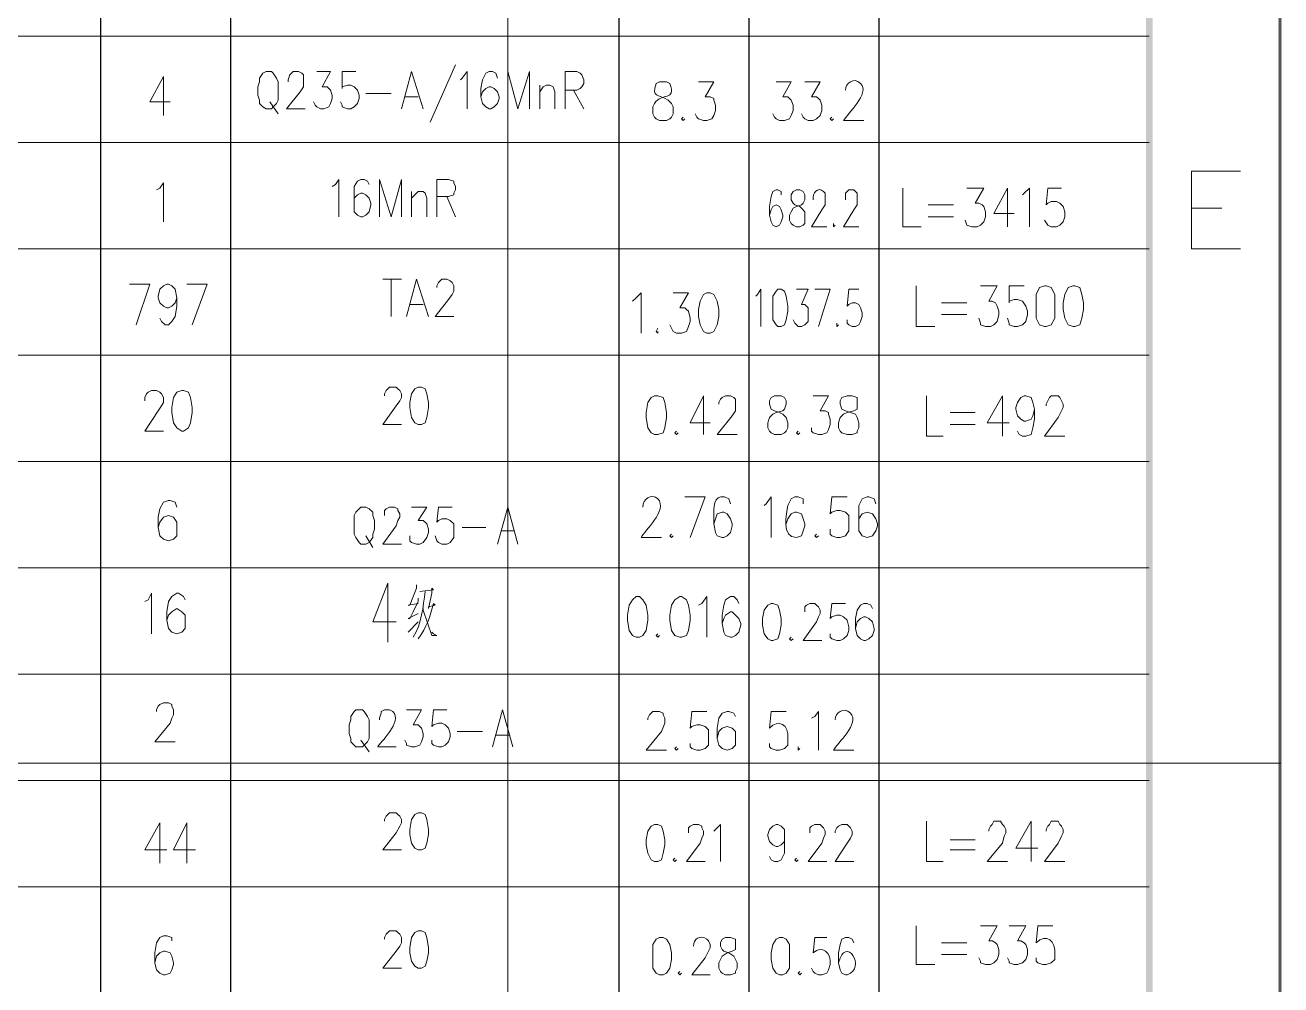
# Model space of a CAD drawing. Header units: millimetres. Extents: x 0 to 825, y 0 to 1167.
# Drawn here: x 690.6 to 824.5, y 209.8 to 312.2 of the extents above; entities that cross this region are included whole.
import ezdxf

# ---------------------------------------------------------------- set-up
doc = ezdxf.new("R2010")
doc.units = ezdxf.units.MM
doc.layers.add('1', color=7, linetype='Continuous')

msp = doc.modelspace()

# ---------------------------------------------------------------- hatches: boundary and pattern name
h = msp.add_hatch(color=0)
h.dxf.hatch_style = 2
h.paths.add_polyline_path([(810.861732, 13.821732), (810.141732, 1152.501732), (810.861732, 1153.221732)])
h = msp.add_hatch(color=0)
h.dxf.hatch_style = 2
h.paths.add_polyline_path([(810.141732, 14.541732), (810.861732, 13.821732), (810.141732, 1152.501732)])

# ---------------------------------------------------------------- linework, layer by layer
at = {"layer": '1', "color": 0, "lineweight": 9}
for points in [[(0.321732, 0.321732), (824.361732, 0.321732), (824.361732, 1166.721732), (0.321732, 1166.721732), (0.321732, 0.321732)], [(560.841732, 311.001732), (810.501732, 311.001732)], [(705.381732, 306.681732), (703.941732, 303.981732), (706.101732, 303.981732)], [(705.381732, 306.681732), (705.381732, 302.541732)], [(716.361732, 307.221732), (716.001732, 307.041732), (715.641732, 306.501732), (715.641732, 306.141732), (715.461732, 305.601732), (715.461732, 304.701732), (715.641732, 304.161732), (715.641732, 303.801732), (716.001732, 303.441732), (716.361732, 303.261732), (716.901732, 303.261732), (717.081732, 303.441732), (717.441732, 303.801732), (717.621732, 304.161732), (717.621732, 304.701732), (717.621732, 305.601732), (717.621732, 306.141732), (717.441732, 306.501732), (717.081732, 307.041732), (716.901732, 307.221732), (716.361732, 307.221732)], [(718.701732, 306.141732), (718.701732, 306.321732), (718.881732, 306.861732), (719.061732, 307.041732), (719.241732, 307.221732), (719.781732, 307.221732), (720.141732, 307.041732), (720.321732, 306.861732), (720.321732, 306.321732), (720.321732, 305.961732), (720.321732, 305.601732), (719.961732, 305.061732), (718.521732, 303.261732), (720.501732, 303.261732)], [(721.761732, 307.221732), (723.201732, 307.221732), (722.301732, 305.601732), (722.841732, 305.601732), (723.021732, 305.421732), (723.201732, 305.241732), (723.381732, 304.701732), (723.381732, 304.341732), (723.201732, 303.801732), (723.021732, 303.441732), (722.481732, 303.261732), (722.121732, 303.261732), (721.761732, 303.441732), (721.581732, 303.621732), (721.401732, 303.981732)], [(725.901732, 307.221732), (724.461732, 307.221732), (724.461732, 305.421732), (724.461732, 305.601732), (725.001732, 305.781732), (725.361732, 305.781732), (725.721732, 305.601732), (726.081732, 305.241732), (726.261732, 304.701732), (726.261732, 304.341732), (726.081732, 303.801732), (725.721732, 303.441732), (725.361732, 303.261732), (725.001732, 303.261732), (724.461732, 303.441732), (724.461732, 303.621732), (724.281732, 303.981732)], [(730.761732, 303.261732), (731.841732, 307.221732), (733.101732, 303.261732)], [(736.521732, 307.941732), (733.821732, 301.821732)], [(737.061732, 306.321732), (737.241732, 306.501732), (737.781732, 307.221732), (737.781732, 303.261732)], [(741.021732, 306.501732), (740.841732, 307.041732), (740.481732, 307.221732), (740.121732, 307.221732), (739.761732, 307.041732), (739.401732, 306.321732), (739.221732, 305.421732), (739.221732, 304.521732), (739.401732, 303.801732), (739.761732, 303.441732), (740.121732, 303.261732), (740.301732, 303.261732), (740.661732, 303.441732), (741.021732, 303.801732), (741.201732, 304.341732), (741.201732, 304.521732), (741.021732, 305.061732), (740.661732, 305.421732), (740.301732, 305.601732), (740.121732, 305.601732), (739.761732, 305.421732), (739.401732, 305.061732), (739.221732, 304.521732)], [(742.101732, 303.261732), (742.101732, 307.221732), (743.181732, 303.261732), (744.441732, 307.221732), (744.441732, 303.261732)], [(748.221732, 303.261732), (748.221732, 307.221732), (749.481732, 307.221732), (749.841732, 307.041732), (750.021732, 306.861732), (750.201732, 306.321732), (750.201732, 305.961732), (750.021732, 305.601732), (749.841732, 305.421732), (749.481732, 305.241732), (748.221732, 305.241732)], [(745.521732, 303.261732), (745.521732, 305.781732)], [(745.521732, 305.061732), (745.881732, 305.601732), (746.241732, 305.781732), (746.601732, 305.781732), (746.961732, 305.601732), (747.141732, 305.061732), (747.141732, 303.261732)], [(762.441732, 306.141732), (764.061732, 306.141732), (763.161732, 304.521732), (763.701732, 304.521732), (764.061732, 304.341732), (764.061732, 304.161732), (764.241732, 303.621732), (764.241732, 303.081732), (764.061732, 302.541732), (763.881732, 302.181732), (763.341732, 302.001732), (762.981732, 302.001732), (762.441732, 302.181732), (762.261732, 302.361732), (762.081732, 302.721732)], [(770.721732, 306.141732), (772.341732, 306.141732), (771.441732, 304.521732), (771.981732, 304.521732), (772.161732, 304.341732), (772.341732, 304.161732), (772.521732, 303.621732), (772.521732, 303.081732), (772.341732, 302.541732), (772.161732, 302.181732), (771.621732, 302.001732), (771.081732, 302.001732), (770.721732, 302.181732), (770.541732, 302.361732), (770.361732, 302.721732)], [(773.781732, 306.141732), (775.401732, 306.141732), (774.501732, 304.521732), (775.041732, 304.521732), (775.221732, 304.341732), (775.401732, 304.161732), (775.581732, 303.621732), (775.581732, 303.081732), (775.401732, 302.541732), (775.041732, 302.181732), (774.681732, 302.001732), (774.141732, 302.001732), (773.781732, 302.181732), (773.601732, 302.361732), (773.421732, 302.721732)], [(716.721732, 303.981732), (717.621732, 302.721732)], [(726.981732, 304.881732), (729.681732, 304.881732)], [(731.121732, 304.521732), (732.561732, 304.521732)], [(749.121732, 305.241732), (750.201732, 303.261732)], [(760.821732, 302.361732), (760.641732, 302.181732), (760.821732, 302.001732), (761.001732, 302.181732)], [(776.661732, 302.361732), (776.481732, 302.181732), (776.661732, 302.001732), (776.841732, 302.181732)], [(560.841732, 299.661732), (810.501732, 299.661732)], [(815.001732, 288.321732), (815.001732, 296.601732), (820.221732, 296.601732)], [(704.661732, 294.621732), (705.021732, 294.801732), (705.381732, 295.341732), (705.381732, 291.201732)], [(723.381732, 294.981732), (723.741732, 295.161732), (724.101732, 295.701732), (724.101732, 291.741732)], [(727.341732, 295.161732), (727.161732, 295.521732), (726.801732, 295.701732), (726.441732, 295.701732), (726.081732, 295.521732), (725.721732, 294.981732), (725.721732, 294.081732), (725.721732, 293.181732), (725.721732, 292.281732), (726.081732, 291.921732), (726.441732, 291.741732), (726.621732, 291.741732), (726.981732, 291.921732), (727.341732, 292.281732), (727.521732, 293.001732), (727.521732, 293.181732), (727.341732, 293.721732), (726.981732, 294.081732), (726.621732, 294.261732), (726.441732, 294.261732), (726.081732, 294.081732), (725.721732, 293.721732), (725.721732, 293.181732)], [(728.421732, 291.741732), (728.421732, 295.701732), (729.681732, 291.741732), (730.761732, 295.701732), (730.761732, 291.741732)], [(734.541732, 291.741732), (734.541732, 295.701732), (735.801732, 295.701732), (736.341732, 295.521732), (736.341732, 295.341732), (736.521732, 294.981732), (736.521732, 294.621732), (736.341732, 294.261732), (736.341732, 294.081732), (735.801732, 293.901732), (734.541732, 293.901732)], [(771.261732, 294.081732), (771.261732, 294.441732), (770.901732, 294.621732), (770.721732, 294.621732), (770.361732, 294.441732), (770.181732, 293.901732), (770.001732, 292.821732), (770.001732, 291.921732), (770.181732, 291.201732), (770.361732, 290.841732), (770.721732, 290.661732), (770.721732, 290.661732), (771.081732, 290.841732), (771.261732, 291.201732), (771.441732, 291.741732), (771.441732, 291.921732), (771.261732, 292.461732), (771.081732, 292.821732), (770.721732, 293.001732), (770.721732, 293.001732), (770.361732, 292.821732), (770.181732, 292.461732), (770.001732, 291.921732)], [(772.881732, 294.621732), (772.521732, 294.441732), (772.341732, 294.081732), (772.341732, 293.541732), (772.521732, 293.181732), (772.701732, 293.001732), (773.241732, 292.821732), (773.421732, 292.641732), (773.781732, 292.281732), (773.781732, 291.921732), (773.781732, 291.381732), (773.781732, 291.021732), (773.601732, 290.841732), (773.241732, 290.661732), (772.881732, 290.661732), (772.521732, 290.841732), (772.341732, 291.021732), (772.161732, 291.381732), (772.161732, 291.921732), (772.341732, 292.281732), (772.521732, 292.641732), (772.881732, 292.821732), (773.421732, 293.001732), (773.601732, 293.181732), (773.781732, 293.541732), (773.781732, 294.081732), (773.601732, 294.441732), (773.241732, 294.621732), (772.881732, 294.621732)], [(778.101732, 293.541732), (778.101732, 293.901732), (778.101732, 294.261732), (778.281732, 294.441732), (778.461732, 294.621732), (779.001732, 294.621732), (779.181732, 294.441732), (779.361732, 294.261732), (779.361732, 293.901732), (779.361732, 293.361732), (779.361732, 293.001732), (779.001732, 292.461732), (777.921732, 290.661732), (779.541732, 290.661732)], [(784.221732, 294.801732), (784.221732, 290.661732), (786.201732, 290.661732)], [(791.061732, 294.801732), (792.861732, 294.801732), (791.961732, 293.181732), (792.321732, 293.181732), (792.681732, 293.001732), (792.861732, 292.821732), (793.041732, 292.281732), (793.041732, 291.741732), (792.861732, 291.201732), (792.501732, 290.841732), (792.141732, 290.661732), (791.601732, 290.661732), (791.061732, 290.841732), (790.881732, 291.381732)], [(795.381732, 294.801732), (793.941732, 292.101732), (796.101732, 292.101732)], [(795.381732, 294.801732), (795.381732, 290.661732)], [(797.001732, 294.081732), (797.181732, 294.261732), (797.721732, 294.801732), (797.721732, 290.661732)], [(801.141732, 294.801732), (799.701732, 294.801732), (799.521732, 293.001732), (799.701732, 293.181732), (800.061732, 293.361732), (800.601732, 293.361732), (800.961732, 293.181732), (801.321732, 292.821732), (801.501732, 292.281732), (801.501732, 291.741732), (801.321732, 291.201732), (800.961732, 290.841732), (800.601732, 290.661732), (800.061732, 290.661732), (799.701732, 290.841732), (799.341732, 291.381732)], [(731.841732, 291.741732), (731.841732, 294.441732)], [(731.841732, 293.721732), (732.381732, 294.261732), (732.561732, 294.441732), (733.101732, 294.441732), (733.281732, 294.261732), (733.461732, 293.721732), (733.461732, 291.741732)], [(735.621732, 293.901732), (736.521732, 291.741732)], [(786.921732, 293.001732), (789.621732, 293.001732)], [(815.001732, 292.641732), (818.241732, 292.641732)], [(776.841732, 291.021732), (776.841732, 290.841732), (776.841732, 290.661732), (777.021732, 290.841732)], [(786.921732, 291.741732), (789.621732, 291.741732)], [(560.841732, 288.321732), (810.501732, 288.321732)], [(815.001732, 288.321732), (820.221732, 288.321732)], [(701.781732, 284.541732), (703.941732, 284.541732), (702.501732, 280.221732)], [(706.821732, 283.101732), (706.641732, 282.561732), (706.281732, 282.201732), (705.921732, 282.021732), (705.741732, 282.021732), (705.381732, 282.201732), (705.021732, 282.561732), (704.841732, 283.101732), (704.841732, 283.281732), (705.021732, 284.001732), (705.381732, 284.361732), (705.741732, 284.541732), (705.921732, 284.541732), (706.281732, 284.361732), (706.641732, 284.001732), (706.821732, 283.101732), (706.821732, 282.201732), (706.641732, 281.121732), (706.281732, 280.581732), (705.921732, 280.221732), (705.561732, 280.221732), (705.201732, 280.581732), (705.021732, 280.941732)], [(707.901732, 284.541732), (710.061732, 284.541732), (708.441732, 280.221732)], [(728.781732, 285.081732), (730.761732, 285.081732)], [(729.681732, 285.081732), (729.681732, 281.121732)], [(731.301732, 281.121732), (732.381732, 285.081732), (733.641732, 281.121732)], [(734.541732, 284.181732), (734.541732, 284.361732), (734.721732, 284.721732), (734.901732, 284.901732), (735.081732, 285.081732), (735.621732, 285.081732), (735.981732, 284.901732), (736.161732, 284.721732), (736.341732, 284.361732), (736.341732, 283.821732), (736.161732, 283.461732), (735.801732, 282.921732), (734.361732, 281.121732), (736.341732, 281.121732)], [(768.561732, 283.281732), (768.741732, 283.461732), (769.101732, 284.001732), (769.101732, 280.041732)], [(770.901732, 284.001732), (770.721732, 283.821732), (770.361732, 283.281732), (770.361732, 282.201732), (770.361732, 281.661732), (770.361732, 280.761732), (770.721732, 280.221732), (770.901732, 280.041732), (771.261732, 280.041732), (771.621732, 280.221732), (771.801732, 280.761732), (771.981732, 281.661732), (771.981732, 282.201732), (771.801732, 283.281732), (771.621732, 283.821732), (771.261732, 284.001732), (770.901732, 284.001732)], [(772.881732, 284.001732), (774.141732, 284.001732), (773.421732, 282.381732), (773.781732, 282.381732), (773.961732, 282.201732), (774.141732, 282.021732), (774.141732, 281.481732), (774.141732, 281.121732), (774.141732, 280.581732), (773.781732, 280.221732), (773.421732, 280.041732), (773.061732, 280.041732), (772.881732, 280.221732), (772.701732, 280.401732), (772.521732, 280.761732)], [(774.861732, 284.001732), (776.481732, 284.001732), (775.221732, 280.041732)], [(779.541732, 284.001732), (778.461732, 284.001732), (778.281732, 282.201732), (778.461732, 282.381732), (778.821732, 282.561732), (779.181732, 282.561732), (779.541732, 282.381732), (779.721732, 282.021732), (779.901732, 281.481732), (779.901732, 281.121732), (779.721732, 280.581732), (779.541732, 280.221732), (779.181732, 280.041732), (778.821732, 280.041732), (778.461732, 280.221732), (778.281732, 280.401732), (778.281732, 280.761732)], [(785.661732, 284.361732), (785.661732, 280.041732), (787.641732, 280.041732)], [(792.501732, 284.361732), (794.301732, 284.361732), (793.401732, 282.741732), (793.761732, 282.741732), (794.121732, 282.561732), (794.301732, 282.201732), (794.481732, 281.661732), (794.481732, 281.301732), (794.301732, 280.581732), (793.941732, 280.221732), (793.581732, 280.041732), (793.041732, 280.041732), (792.501732, 280.221732), (792.501732, 280.401732), (792.321732, 280.941732)], [(797.181732, 284.361732), (795.561732, 284.361732), (795.561732, 282.561732), (795.561732, 282.741732), (796.101732, 282.921732), (796.461732, 282.921732), (797.001732, 282.741732), (797.361732, 282.201732), (797.541732, 281.661732), (797.541732, 281.301732), (797.361732, 280.581732), (797.001732, 280.221732), (796.461732, 280.041732), (796.101732, 280.041732), (795.561732, 280.221732), (795.561732, 280.401732), (795.381732, 280.941732)], [(799.341732, 284.361732), (798.801732, 284.181732), (798.441732, 283.461732), (798.441732, 282.561732), (798.441732, 281.841732), (798.441732, 280.941732), (798.801732, 280.221732), (799.341732, 280.041732), (799.521732, 280.041732), (800.061732, 280.221732), (800.421732, 280.941732), (800.421732, 281.841732), (800.421732, 282.561732), (800.421732, 283.461732), (800.061732, 284.181732), (799.521732, 284.361732), (799.341732, 284.361732)], [(802.401732, 284.361732), (801.861732, 284.181732), (801.501732, 283.461732), (801.321732, 282.561732), (801.321732, 281.841732), (801.501732, 280.941732), (801.861732, 280.221732), (802.401732, 280.041732), (802.581732, 280.041732), (803.121732, 280.221732), (803.301732, 280.941732), (803.481732, 281.841732), (803.481732, 282.561732), (803.301732, 283.461732), (803.121732, 284.181732), (802.581732, 284.361732), (802.401732, 284.361732)], [(755.421732, 282.741732), (755.781732, 283.101732), (756.321732, 283.641732), (756.321732, 279.321732)], [(759.741732, 283.641732), (761.361732, 283.641732), (760.461732, 282.021732), (761.001732, 282.021732), (761.181732, 281.841732), (761.361732, 281.661732), (761.541732, 280.941732), (761.541732, 280.581732), (761.361732, 280.041732), (761.181732, 279.501732), (760.641732, 279.321732), (760.101732, 279.321732), (759.741732, 279.501732), (759.561732, 279.861732), (759.381732, 280.221732)], [(763.341732, 283.641732), (762.981732, 283.461732), (762.621732, 282.741732), (762.441732, 281.841732), (762.441732, 281.121732), (762.621732, 280.221732), (762.981732, 279.501732), (763.341732, 279.321732), (763.701732, 279.321732), (764.061732, 279.501732), (764.421732, 280.221732), (764.601732, 281.121732), (764.601732, 281.841732), (764.421732, 282.741732), (764.061732, 283.461732), (763.701732, 283.641732), (763.341732, 283.641732)], [(788.361732, 282.561732), (791.061732, 282.561732)], [(731.661732, 282.381732), (733.101732, 282.381732)], [(788.361732, 281.301732), (791.061732, 281.301732)], [(758.121732, 279.861732), (757.941732, 279.501732), (758.121732, 279.321732), (758.121732, 279.501732)], [(777.201732, 280.401732), (777.201732, 280.221732), (777.201732, 280.041732), (777.381732, 280.221732)], [(560.841732, 276.981732), (810.501732, 276.981732)], [(703.401732, 272.121732), (703.401732, 272.481732), (703.581732, 272.841732), (703.761732, 273.021732), (704.121732, 273.201732), (704.661732, 273.201732), (705.021732, 273.021732), (705.201732, 272.841732), (705.381732, 272.481732), (705.381732, 271.941732), (705.201732, 271.581732), (704.841732, 271.041732), (703.401732, 268.881732), (705.381732, 268.881732)], [(707.361732, 273.201732), (706.821732, 273.021732), (706.461732, 272.481732), (706.281732, 271.401732), (706.281732, 270.861732), (706.461732, 269.781732), (706.821732, 269.241732), (707.361732, 268.881732), (707.541732, 268.881732), (708.081732, 269.241732), (708.261732, 269.781732), (708.441732, 270.861732), (708.441732, 271.401732), (708.261732, 272.481732), (708.081732, 273.021732), (707.541732, 273.201732), (707.361732, 273.201732)], [(728.961732, 272.661732), (728.961732, 272.841732), (729.141732, 273.201732), (729.321732, 273.381732), (729.501732, 273.561732), (730.221732, 273.561732), (730.401732, 273.381732), (730.581732, 273.201732), (730.761732, 272.841732), (730.761732, 272.481732), (730.581732, 272.121732), (730.221732, 271.581732), (728.781732, 269.601732), (730.761732, 269.601732)], [(732.561732, 273.561732), (732.201732, 273.381732), (731.841732, 272.841732), (731.661732, 271.941732), (731.661732, 271.401732), (731.841732, 270.321732), (732.201732, 269.781732), (732.561732, 269.601732), (732.921732, 269.601732), (733.281732, 269.781732), (733.461732, 270.321732), (733.641732, 271.401732), (733.641732, 271.941732), (733.461732, 272.841732), (733.281732, 273.381732), (732.921732, 273.561732), (732.561732, 273.561732)], [(757.761732, 272.661732), (757.401732, 272.481732), (757.041732, 271.941732), (756.861732, 270.861732), (756.861732, 270.321732), (757.041732, 269.241732), (757.401732, 268.701732), (757.761732, 268.521732), (758.121732, 268.521732), (758.661732, 268.701732), (758.841732, 269.241732), (759.021732, 270.321732), (759.021732, 270.861732), (758.841732, 271.941732), (758.661732, 272.481732), (758.121732, 272.661732), (757.761732, 272.661732)], [(762.981732, 272.661732), (761.541732, 269.781732), (763.701732, 269.781732)], [(762.981732, 272.661732), (762.981732, 268.521732)], [(764.601732, 271.761732), (764.601732, 271.941732), (764.781732, 272.301732), (764.961732, 272.481732), (765.321732, 272.661732), (765.861732, 272.661732), (766.221732, 272.481732), (766.401732, 272.301732), (766.401732, 271.941732), (766.401732, 271.401732), (766.401732, 271.041732), (766.041732, 270.501732), (764.421732, 268.521732), (766.581732, 268.521732)], [(770.541732, 272.661732), (770.181732, 272.481732), (770.001732, 272.121732), (770.001732, 271.761732), (770.181732, 271.221732), (770.541732, 271.041732), (771.081732, 270.861732), (771.441732, 270.681732), (771.801732, 270.321732), (771.981732, 269.781732), (771.981732, 269.241732), (771.801732, 268.881732), (771.621732, 268.701732), (771.261732, 268.521732), (770.541732, 268.521732), (770.181732, 268.701732), (770.001732, 268.881732), (769.821732, 269.241732), (769.821732, 269.781732), (770.001732, 270.321732), (770.361732, 270.681732), (770.721732, 270.861732), (771.441732, 271.041732), (771.621732, 271.221732), (771.801732, 271.761732), (771.801732, 272.121732), (771.621732, 272.481732), (771.261732, 272.661732), (770.541732, 272.661732)], [(774.681732, 272.661732), (776.301732, 272.661732), (775.401732, 271.041732), (775.941732, 271.041732), (776.301732, 270.861732), (776.301732, 270.681732), (776.481732, 270.141732), (776.481732, 269.601732), (776.301732, 269.061732), (776.121732, 268.701732), (775.581732, 268.521732), (775.221732, 268.521732), (774.681732, 268.701732), (774.501732, 268.881732), (774.501732, 269.241732)], [(778.281732, 272.661732), (777.741732, 272.481732), (777.561732, 272.121732), (777.561732, 271.761732), (777.741732, 271.221732), (778.101732, 271.041732), (778.641732, 270.861732), (779.181732, 270.681732), (779.361732, 270.321732), (779.541732, 269.781732), (779.541732, 269.241732), (779.361732, 268.881732), (779.361732, 268.701732), (778.821732, 268.521732), (778.281732, 268.521732), (777.741732, 268.701732), (777.561732, 268.881732), (777.381732, 269.241732), (777.381732, 269.781732), (777.561732, 270.321732), (777.921732, 270.681732), (778.281732, 270.861732), (779.001732, 271.041732), (779.361732, 271.221732), (779.361732, 271.761732), (779.361732, 272.121732), (779.361732, 272.481732), (778.821732, 272.661732), (778.281732, 272.661732)], [(786.741732, 272.661732), (786.741732, 268.341732), (788.541732, 268.341732)], [(794.841732, 272.661732), (793.221732, 269.781732), (795.561732, 269.781732)], [(794.841732, 272.661732), (794.841732, 268.341732)], [(798.261732, 271.221732), (798.081732, 270.501732), (797.901732, 270.141732), (797.361732, 269.961732), (797.181732, 269.961732), (796.821732, 270.141732), (796.461732, 270.501732), (796.281732, 271.221732), (796.281732, 271.401732), (796.461732, 271.941732), (796.821732, 272.481732), (797.181732, 272.661732), (797.361732, 272.661732), (797.901732, 272.481732), (798.081732, 271.941732), (798.261732, 271.221732), (798.261732, 270.141732), (798.081732, 269.241732), (797.901732, 268.521732), (797.361732, 268.341732), (797.001732, 268.341732), (796.641732, 268.521732), (796.461732, 268.881732)], [(799.521732, 271.581732), (799.521732, 271.761732), (799.701732, 272.121732), (799.881732, 272.481732), (800.061732, 272.661732), (800.781732, 272.661732), (800.961732, 272.481732), (801.141732, 272.121732), (801.321732, 271.761732), (801.321732, 271.401732), (801.141732, 271.041732), (800.781732, 270.321732), (799.341732, 268.341732), (801.501732, 268.341732)], [(789.261732, 270.861732), (791.961732, 270.861732)], [(789.261732, 269.601732), (791.961732, 269.601732)], [(760.101732, 268.881732), (759.921732, 268.701732), (760.101732, 268.521732), (760.281732, 268.701732)], [(773.061732, 268.881732), (772.881732, 268.701732), (773.061732, 268.521732), (773.241732, 268.701732)], [(560.841732, 265.641732), (810.501732, 265.641732)], [(706.821732, 260.781732), (706.641732, 261.321732), (706.101732, 261.501732), (705.921732, 261.501732), (705.381732, 261.321732), (705.021732, 260.601732), (704.841732, 259.701732), (704.841732, 258.621732), (705.021732, 257.721732), (705.381732, 257.361732), (705.921732, 257.181732), (705.921732, 257.181732), (706.461732, 257.361732), (706.821732, 257.721732), (706.821732, 258.441732), (706.821732, 258.621732), (706.821732, 259.161732), (706.461732, 259.701732), (705.921732, 259.881732), (705.921732, 259.881732), (705.381732, 259.701732), (705.021732, 259.161732), (704.841732, 258.621732)], [(761.001732, 261.861732), (763.161732, 261.861732), (761.541732, 257.541732)], [(769.461732, 260.961732), (769.641732, 261.141732), (770.181732, 261.861732), (770.181732, 257.541732)], [(778.281732, 261.861732), (776.661732, 261.861732), (776.481732, 260.061732), (776.661732, 260.241732), (777.201732, 260.421732), (777.561732, 260.421732), (778.101732, 260.241732), (778.461732, 259.881732), (778.461732, 259.161732), (778.461732, 258.801732), (778.461732, 258.261732), (778.101732, 257.721732), (777.561732, 257.541732), (777.201732, 257.541732), (776.661732, 257.721732), (776.481732, 257.901732), (776.481732, 258.441732)], [(781.341732, 261.141732), (781.161732, 261.681732), (780.621732, 261.861732), (780.441732, 261.861732), (779.901732, 261.681732), (779.541732, 260.961732), (779.541732, 260.061732), (779.541732, 258.981732), (779.541732, 258.261732), (779.901732, 257.721732), (780.441732, 257.541732), (780.441732, 257.541732), (780.981732, 257.721732), (781.341732, 258.261732), (781.521732, 258.801732), (781.521732, 258.981732), (781.341732, 259.521732), (780.981732, 260.061732), (780.441732, 260.241732), (780.441732, 260.241732), (779.901732, 260.061732), (779.541732, 259.521732), (779.541732, 258.981732)], [(726.441732, 260.781732), (726.261732, 260.601732), (725.901732, 260.241732), (725.721732, 259.881732), (725.721732, 259.341732), (725.721732, 258.441732), (725.721732, 257.901732), (725.901732, 257.541732), (726.261732, 257.001732), (726.441732, 256.821732), (726.981732, 256.821732), (727.341732, 257.001732), (727.701732, 257.541732), (727.701732, 257.901732), (727.881732, 258.441732), (727.881732, 259.341732), (727.701732, 259.881732), (727.701732, 260.241732), (727.341732, 260.601732), (726.981732, 260.781732), (726.441732, 260.781732)], [(728.961732, 259.881732), (728.961732, 260.061732), (728.961732, 260.421732), (729.141732, 260.601732), (729.501732, 260.781732), (730.041732, 260.781732), (730.401732, 260.601732), (730.401732, 260.421732), (730.581732, 260.061732), (730.581732, 259.701732), (730.401732, 259.341732), (730.221732, 258.801732), (728.781732, 256.821732), (730.761732, 256.821732)], [(731.841732, 260.781732), (733.461732, 260.781732), (732.561732, 259.341732), (733.101732, 259.341732), (733.281732, 259.161732), (733.461732, 258.981732), (733.641732, 258.441732), (733.641732, 258.081732), (733.461732, 257.541732), (733.101732, 257.001732), (732.741732, 256.821732), (732.381732, 256.821732), (731.841732, 257.001732), (731.661732, 257.181732), (731.661732, 257.721732)], [(736.161732, 260.781732), (734.721732, 260.781732), (734.541732, 259.161732), (734.721732, 259.341732), (735.081732, 259.521732), (735.621732, 259.521732), (735.981732, 259.341732), (736.341732, 258.981732), (736.341732, 258.441732), (736.341732, 258.081732), (736.341732, 257.541732), (735.981732, 257.001732), (735.621732, 256.821732), (735.081732, 256.821732), (734.721732, 257.001732), (734.541732, 257.181732), (734.361732, 257.721732)], [(741.021732, 256.821732), (742.101732, 260.781732), (743.181732, 256.821732)], [(737.241732, 258.621732), (739.761732, 258.621732)], [(726.981732, 257.721732), (727.701732, 256.461732)], [(741.381732, 258.261732), (742.821732, 258.261732)], [(759.561732, 257.901732), (759.381732, 257.721732), (759.561732, 257.541732), (759.741732, 257.721732)], [(775.041732, 257.901732), (774.861732, 257.721732), (775.041732, 257.541732), (775.221732, 257.721732)], [(560.841732, 254.301732), (810.501732, 254.301732)], [(729.321732, 252.681732), (727.701732, 248.541732), (730.221732, 248.541732)], [(729.321732, 252.681732), (729.321732, 246.381732)], [(732.381732, 252.501732), (732.381732, 252.141732), (731.661732, 250.341732), (731.481732, 250.341732), (732.561732, 250.521732)], [(703.401732, 250.701732), (703.761732, 250.881732), (704.121732, 251.601732), (704.121732, 247.281732)], [(707.721732, 250.881732), (707.541732, 251.241732), (707.001732, 251.601732), (706.821732, 251.601732), (706.281732, 251.241732), (705.921732, 250.701732), (705.741732, 249.621732), (705.741732, 248.721732), (705.921732, 247.821732), (706.281732, 247.461732), (706.821732, 247.281732), (706.821732, 247.281732), (707.361732, 247.461732), (707.721732, 247.821732), (707.721732, 248.541732), (707.721732, 248.721732), (707.721732, 249.261732), (707.361732, 249.621732), (706.821732, 249.981732), (706.821732, 249.981732), (706.281732, 249.621732), (705.921732, 249.261732), (705.741732, 248.721732)], [(732.561732, 251.061732), (732.561732, 250.701732), (732.021732, 249.621732), (731.661732, 248.901732), (731.481732, 248.901732), (732.561732, 249.441732)], [(755.781732, 251.241732), (755.421732, 250.881732), (755.061732, 250.341732), (754.881732, 249.261732), (754.881732, 248.721732), (755.061732, 247.641732), (755.421732, 247.101732), (755.781732, 246.921732), (756.141732, 246.921732), (756.501732, 247.101732), (756.861732, 247.641732), (757.041732, 248.721732), (757.041732, 249.261732), (756.861732, 250.341732), (756.501732, 250.881732), (756.141732, 251.241732), (755.781732, 251.241732)], [(760.461732, 251.241732), (759.921732, 250.881732), (759.561732, 250.341732), (759.381732, 249.261732), (759.381732, 248.721732), (759.561732, 247.641732), (759.921732, 247.101732), (760.461732, 246.921732), (760.641732, 246.921732), (761.181732, 247.101732), (761.361732, 247.641732), (761.541732, 248.721732), (761.541732, 249.261732), (761.361732, 250.341732), (761.181732, 250.881732), (760.641732, 251.241732), (760.461732, 251.241732)], [(762.441732, 250.341732), (762.801732, 250.521732), (763.341732, 251.241732), (763.341732, 246.921732)], [(766.761732, 250.521732), (766.581732, 250.881732), (766.221732, 251.241732), (765.861732, 251.241732), (765.321732, 250.881732), (765.141732, 250.341732), (764.961732, 249.261732), (764.961732, 248.361732), (765.141732, 247.461732), (765.321732, 247.101732), (765.861732, 246.921732), (766.041732, 246.921732), (766.401732, 247.101732), (766.761732, 247.461732), (766.941732, 248.181732), (766.941732, 248.361732), (766.761732, 248.901732), (766.401732, 249.261732), (766.041732, 249.621732), (765.861732, 249.621732), (765.321732, 249.261732), (765.141732, 248.901732), (764.961732, 248.361732)], [(770.181732, 250.521732), (769.821732, 250.341732), (769.461732, 249.801732), (769.281732, 248.901732), (769.281732, 248.181732), (769.461732, 247.281732), (769.821732, 246.741732), (770.181732, 246.561732), (770.361732, 246.561732), (770.901732, 246.741732), (771.081732, 247.281732), (771.261732, 248.181732), (771.261732, 248.901732), (771.081732, 249.801732), (770.901732, 250.341732), (770.361732, 250.521732), (770.181732, 250.521732)], [(773.781732, 249.621732), (773.781732, 249.801732), (773.781732, 250.161732), (773.961732, 250.341732), (774.321732, 250.521732), (774.861732, 250.521732), (775.041732, 250.341732), (775.221732, 250.161732), (775.401732, 249.801732), (775.401732, 249.441732), (775.221732, 249.081732), (775.041732, 248.541732), (773.601732, 246.561732), (775.581732, 246.561732)], [(778.101732, 250.521732), (776.661732, 250.521732), (776.481732, 248.901732), (776.661732, 249.081732), (777.201732, 249.261732), (777.561732, 249.261732), (777.921732, 249.081732), (778.281732, 248.721732), (778.461732, 248.001732), (778.461732, 247.641732), (778.281732, 247.101732), (777.921732, 246.741732), (777.561732, 246.561732), (777.201732, 246.561732), (776.661732, 246.741732), (776.481732, 246.921732), (776.481732, 247.281732)], [(780.981732, 249.981732), (780.801732, 250.341732), (780.441732, 250.521732), (780.081732, 250.521732), (779.721732, 250.341732), (779.361732, 249.801732), (779.181732, 248.901732), (779.181732, 247.821732), (779.361732, 247.101732), (779.721732, 246.741732), (780.081732, 246.561732), (780.261732, 246.561732), (780.621732, 246.741732), (780.981732, 247.101732), (781.161732, 247.641732), (781.161732, 247.821732), (780.981732, 248.541732), (780.621732, 248.901732), (780.261732, 249.081732), (780.081732, 249.081732), (779.721732, 248.901732), (779.361732, 248.541732), (779.181732, 247.821732)], [(733.101732, 249.981732), (733.101732, 249.801732), (734.001732, 247.101732), (734.541732, 247.101732), (734.181732, 247.281732), (734.001732, 247.461732)], [(731.481732, 247.461732), (732.561732, 248.541732)], [(758.121732, 247.281732), (757.941732, 247.101732), (758.121732, 246.921732), (758.301732, 247.101732)], [(772.341732, 246.921732), (772.161732, 246.741732), (772.341732, 246.561732), (772.521732, 246.741732)], [(560.841732, 242.961732), (810.501732, 242.961732)], [(704.661732, 239.001732), (704.661732, 239.181732), (704.841732, 239.541732), (705.021732, 239.721732), (705.381732, 239.901732), (705.921732, 239.901732), (706.281732, 239.721732), (706.281732, 239.541732), (706.461732, 239.181732), (706.461732, 238.641732), (706.281732, 238.281732), (706.101732, 237.741732), (704.481732, 235.761732), (706.641732, 235.761732)], [(725.901732, 239.181732), (725.721732, 239.001732), (725.361732, 238.461732), (725.361732, 238.101732), (725.181732, 237.561732), (725.181732, 236.661732), (725.361732, 236.121732), (725.361732, 235.761732), (725.721732, 235.401732), (725.901732, 235.221732), (726.621732, 235.221732), (726.801732, 235.401732), (727.161732, 235.761732), (727.341732, 236.121732), (727.341732, 236.661732), (727.341732, 237.561732), (727.341732, 238.101732), (727.161732, 238.461732), (726.801732, 239.001732), (726.621732, 239.181732), (725.901732, 239.181732)], [(731.301732, 239.181732), (732.921732, 239.181732), (732.021732, 237.561732), (732.561732, 237.561732), (732.741732, 237.381732), (732.921732, 237.201732), (733.101732, 236.661732), (733.101732, 236.301732), (732.921732, 235.761732), (732.741732, 235.401732), (732.201732, 235.221732), (731.841732, 235.221732), (731.301732, 235.401732), (731.301732, 235.581732), (731.121732, 235.941732)], [(735.621732, 239.181732), (734.181732, 239.181732), (734.001732, 237.381732), (734.181732, 237.561732), (734.721732, 237.741732), (735.081732, 237.741732), (735.441732, 237.561732), (735.801732, 237.201732), (735.981732, 236.661732), (735.981732, 236.301732), (735.801732, 235.761732), (735.441732, 235.401732), (735.081732, 235.221732), (734.721732, 235.221732), (734.181732, 235.401732), (734.001732, 235.581732), (734.001732, 235.941732)], [(740.481732, 235.221732), (741.561732, 239.181732), (742.641732, 235.221732)], [(757.041732, 238.101732), (757.041732, 238.281732), (757.221732, 238.641732), (757.401732, 238.821732), (757.581732, 239.001732), (758.301732, 239.001732), (758.661732, 238.821732), (758.661732, 238.641732), (758.841732, 238.281732), (758.841732, 237.741732), (758.481732, 236.841732), (756.861732, 234.861732), (759.021732, 234.861732)], [(763.341732, 239.001732), (761.721732, 239.001732), (761.541732, 237.201732), (761.721732, 237.381732), (762.261732, 237.561732), (762.621732, 237.561732), (763.161732, 237.381732), (763.521732, 237.021732), (763.521732, 236.481732), (763.521732, 235.941732), (763.521732, 235.401732), (763.161732, 235.041732), (762.621732, 234.861732), (762.261732, 234.861732), (761.721732, 235.041732), (761.541732, 235.221732), (761.541732, 235.581732)], [(766.401732, 238.461732), (766.221732, 238.821732), (765.681732, 239.001732), (765.501732, 239.001732), (764.961732, 238.821732), (764.601732, 238.281732), (764.421732, 237.201732), (764.421732, 236.121732), (764.601732, 235.401732), (764.961732, 235.041732), (765.501732, 234.861732), (765.501732, 234.861732), (766.041732, 235.041732), (766.401732, 235.401732), (766.401732, 235.941732), (766.401732, 236.121732), (766.401732, 236.841732), (766.041732, 237.201732), (765.501732, 237.381732), (765.501732, 237.381732), (764.961732, 237.201732), (764.601732, 236.841732), (764.421732, 236.121732)], [(774.501732, 238.281732), (774.861732, 238.461732), (775.221732, 239.001732), (775.221732, 234.861732)], [(726.441732, 235.941732), (727.341732, 234.681732)], [(736.701732, 236.841732), (739.401732, 236.841732)], [(740.841732, 236.481732), (742.281732, 236.481732)], [(760.101732, 235.221732), (759.921732, 235.041732), (760.101732, 234.861732), (760.281732, 235.041732)], [(773.061732, 235.221732), (773.061732, 235.041732), (773.061732, 234.861732), (773.241732, 235.041732)], [(560.841732, 231.621732), (810.501732, 231.621732)], [(728.961732, 227.301732), (728.961732, 227.481732), (729.141732, 227.841732), (729.321732, 228.021732), (729.501732, 228.201732), (730.221732, 228.201732), (730.401732, 228.021732), (730.581732, 227.841732), (730.761732, 227.481732), (730.761732, 227.121732), (730.581732, 226.761732), (730.221732, 226.041732), (728.781732, 224.241732), (730.761732, 224.241732)], [(732.561732, 228.201732), (732.201732, 228.021732), (731.841732, 227.481732), (731.661732, 226.401732), (731.661732, 225.861732), (731.841732, 224.961732), (732.201732, 224.421732), (732.561732, 224.241732), (732.921732, 224.241732), (733.281732, 224.421732), (733.461732, 224.961732), (733.641732, 225.861732), (733.641732, 226.401732), (733.461732, 227.481732), (733.281732, 228.021732), (732.921732, 228.201732), (732.561732, 228.201732)], [(705.021732, 227.121732), (703.401732, 224.241732), (705.741732, 224.241732)], [(705.021732, 227.121732), (705.021732, 222.801732)], [(707.901732, 227.121732), (706.461732, 224.241732), (708.801732, 224.241732)], [(707.901732, 227.121732), (707.901732, 222.801732)], [(757.761732, 226.941732), (757.401732, 226.761732), (757.041732, 226.221732), (756.861732, 225.321732), (756.861732, 224.781732), (757.041732, 223.881732), (757.401732, 223.161732), (757.761732, 222.981732), (758.121732, 222.981732), (758.481732, 223.161732), (758.661732, 223.881732), (758.841732, 224.781732), (758.841732, 225.321732), (758.661732, 226.221732), (758.481732, 226.761732), (758.121732, 226.941732), (757.761732, 226.941732)], [(761.361732, 226.041732), (761.361732, 226.221732), (761.361732, 226.581732), (761.541732, 226.761732), (761.901732, 226.941732), (762.441732, 226.941732), (762.801732, 226.761732), (762.801732, 226.581732), (762.981732, 226.221732), (762.981732, 225.861732), (762.801732, 225.501732), (762.621732, 224.961732), (761.181732, 222.981732), (763.161732, 222.981732)], [(764.061732, 226.221732), (764.241732, 226.401732), (764.781732, 226.941732), (764.781732, 222.981732)], [(771.621732, 225.681732), (771.621732, 225.141732), (771.261732, 224.781732), (770.901732, 224.601732), (770.721732, 224.601732), (770.361732, 224.781732), (770.001732, 225.141732), (769.821732, 225.681732), (769.821732, 225.861732), (770.001732, 226.401732), (770.361732, 226.761732), (770.721732, 226.941732), (770.901732, 226.941732), (771.261732, 226.761732), (771.621732, 226.401732), (771.621732, 225.681732), (771.621732, 224.781732), (771.621732, 223.881732), (771.261732, 223.161732), (770.901732, 222.981732), (770.541732, 222.981732), (770.181732, 223.161732), (770.001732, 223.521732)], [(774.321732, 226.041732), (774.321732, 226.221732), (774.321732, 226.581732), (774.501732, 226.761732), (774.861732, 226.941732), (775.401732, 226.941732), (775.581732, 226.761732), (775.761732, 226.581732), (775.941732, 226.221732), (775.941732, 225.861732), (775.761732, 225.501732), (775.581732, 224.961732), (774.141732, 222.981732), (776.121732, 222.981732)], [(777.021732, 226.041732), (777.021732, 226.221732), (777.201732, 226.581732), (777.381732, 226.761732), (777.741732, 226.941732), (778.281732, 226.941732), (778.461732, 226.761732), (778.641732, 226.581732), (778.821732, 226.221732), (778.821732, 225.861732), (778.641732, 225.501732), (778.281732, 224.961732), (777.021732, 222.981732), (779.001732, 222.981732)], [(786.741732, 227.301732), (786.741732, 222.981732), (788.541732, 222.981732)], [(793.401732, 226.221732), (793.401732, 226.401732), (793.581732, 226.761732), (793.761732, 226.941732), (793.941732, 227.301732), (794.661732, 227.301732), (794.841732, 226.941732), (795.021732, 226.761732), (795.201732, 226.401732), (795.201732, 226.041732), (795.021732, 225.681732), (794.841732, 224.961732), (793.221732, 222.981732), (795.381732, 222.981732)], [(797.901732, 227.301732), (796.281732, 224.421732), (798.621732, 224.421732)], [(797.901732, 227.301732), (797.901732, 222.981732)], [(799.521732, 226.221732), (799.521732, 226.401732), (799.701732, 226.761732), (799.881732, 226.941732), (800.061732, 227.301732), (800.781732, 227.301732), (800.961732, 226.941732), (801.141732, 226.761732), (801.321732, 226.401732), (801.321732, 226.041732), (801.141732, 225.681732), (800.781732, 224.961732), (799.341732, 222.981732), (801.501732, 222.981732)], [(789.261732, 225.321732), (791.961732, 225.321732)], [(789.261732, 224.241732), (791.961732, 224.241732)], [(759.921732, 223.341732), (759.741732, 223.161732), (759.921732, 222.981732), (760.101732, 223.161732)], [(772.881732, 223.341732), (772.701732, 223.161732), (772.881732, 222.981732), (773.061732, 223.161732)], [(560.841732, 220.281732), (810.501732, 220.281732)], [(728.961732, 214.701732), (728.961732, 214.881732), (729.141732, 215.241732), (729.321732, 215.421732), (729.501732, 215.601732), (730.221732, 215.601732), (730.401732, 215.421732), (730.581732, 215.241732), (730.761732, 214.881732), (730.761732, 214.341732), (730.581732, 213.981732), (730.221732, 213.441732), (728.781732, 211.641732), (730.761732, 211.641732)], [(732.561732, 215.601732), (732.201732, 215.421732), (731.841732, 214.881732), (731.661732, 213.801732), (731.661732, 213.261732), (731.841732, 212.361732), (732.201732, 211.821732), (732.561732, 211.641732), (732.921732, 211.641732), (733.281732, 211.821732), (733.461732, 212.361732), (733.641732, 213.261732), (733.641732, 213.801732), (733.461732, 214.881732), (733.281732, 215.421732), (732.921732, 215.601732), (732.561732, 215.601732)], [(785.661732, 216.141732), (785.661732, 212.001732), (787.641732, 212.001732)], [(792.501732, 216.141732), (794.301732, 216.141732), (793.401732, 214.521732), (793.761732, 214.521732), (794.121732, 214.341732), (794.301732, 214.161732), (794.481732, 213.621732), (794.481732, 213.081732), (794.301732, 212.541732), (793.941732, 212.181732), (793.581732, 212.001732), (793.041732, 212.001732), (792.501732, 212.181732), (792.501732, 212.361732), (792.321732, 212.721732)], [(795.561732, 216.141732), (797.361732, 216.141732), (796.461732, 214.521732), (796.821732, 214.521732), (797.181732, 214.341732), (797.361732, 214.161732), (797.541732, 213.621732), (797.541732, 213.081732), (797.361732, 212.541732), (797.001732, 212.181732), (796.461732, 212.001732), (796.101732, 212.001732), (795.561732, 212.181732), (795.561732, 212.361732), (795.381732, 212.721732)], [(706.281732, 214.521732), (706.281732, 214.881732), (705.741732, 215.061732), (705.381732, 215.061732), (705.021732, 214.881732), (704.661732, 214.341732), (704.481732, 213.261732), (704.481732, 212.181732), (704.661732, 211.461732), (705.021732, 211.101732), (705.381732, 210.921732), (705.561732, 210.921732), (706.101732, 211.101732), (706.281732, 211.461732), (706.461732, 212.001732), (706.461732, 212.181732), (706.281732, 212.901732), (706.101732, 213.261732), (705.561732, 213.441732), (705.381732, 213.441732), (705.021732, 213.261732), (704.661732, 212.901732), (704.481732, 212.181732)], [(758.301732, 214.881732), (757.941732, 214.701732), (757.581732, 214.161732), (757.581732, 213.261732), (757.581732, 212.541732), (757.581732, 211.641732), (757.941732, 211.101732), (758.301732, 210.921732), (758.661732, 210.921732), (759.021732, 211.101732), (759.381732, 211.641732), (759.561732, 212.541732), (759.561732, 213.261732), (759.381732, 214.161732), (759.021732, 214.701732), (758.661732, 214.881732), (758.301732, 214.881732)], [(765.321732, 214.881732), (764.961732, 214.701732), (764.781732, 214.341732), (764.781732, 213.981732), (764.961732, 213.621732), (765.141732, 213.441732), (765.681732, 213.261732), (766.221732, 212.901732), (766.401732, 212.541732), (766.581732, 212.181732), (766.581732, 211.641732), (766.401732, 211.281732), (766.401732, 211.101732), (765.861732, 210.921732), (765.321732, 210.921732), (764.961732, 211.101732), (764.781732, 211.281732), (764.601732, 211.641732), (764.601732, 212.181732), (764.781732, 212.541732), (764.961732, 212.901732), (765.501732, 213.261732), (766.041732, 213.441732), (766.401732, 213.621732), (766.401732, 213.981732), (766.401732, 214.341732), (766.401732, 214.701732), (765.861732, 214.881732), (765.321732, 214.881732)], [(771.081732, 214.881732), (770.721732, 214.701732), (770.361732, 214.161732), (770.181732, 213.261732), (770.181732, 212.541732), (770.361732, 211.641732), (770.721732, 211.101732), (771.081732, 210.921732), (771.441732, 210.921732), (771.801732, 211.101732), (772.161732, 211.641732), (772.161732, 212.541732), (772.161732, 213.261732), (772.161732, 214.161732), (771.801732, 214.701732), (771.441732, 214.881732), (771.081732, 214.881732)], [(788.361732, 214.341732), (791.061732, 214.341732)], [(788.361732, 213.081732), (791.061732, 213.081732)], [(760.461732, 211.281732), (760.281732, 211.101732), (760.461732, 210.921732), (760.641732, 211.101732)], [(773.241732, 211.281732), (773.061732, 211.101732), (773.241732, 210.921732), (773.421732, 211.101732)]]:
    msp.add_lwpolyline(points, dxfattribs=at)
at = {"layer": '1', "color": 30, "lineweight": 9}
for points in [[(742.101732, 0.141732), (742.101732, 1166.901732)], [(824.541732, 0.141732), (824.541732, 1166.901732)], [(824.541732, 233.493732), (0.141732, 233.493732)]]:
    msp.add_lwpolyline(points, dxfattribs=at)
at = {"layer": '1', "color": 0, "lineweight": 25}
for points in [[(698.721732, 118.221732), (698.721732, 401.721732)], [(712.581732, 118.221732), (712.581732, 401.721732)], [(753.981732, 118.221732), (753.981732, 401.721732)], [(767.841732, 118.221732), (767.841732, 401.721732)], [(781.701732, 118.221732), (781.701732, 401.721732)]]:
    msp.add_lwpolyline(points, dxfattribs=at)
at = {"layer": '1', "color": 0, "lineweight": 9}
for points, knots in [([(778.101732, 305.241732), (778.101732, 305.961732), (779.001732, 306.681732), (779.721732, 305.961732), (780.801732, 304.881732), (778.281732, 302.721732), (777.921732, 302.001732), (777.921732, 302.001732), (780.081732, 302.001732), (780.081732, 302.001732)], [0, 0, 0, 0, 1, 1, 1, 2, 2, 2, 3, 3, 3, 3]), ([(758.301732, 306.141732), (758.301732, 306.141732), (757.941732, 305.961732), (757.941732, 305.961732), (757.401732, 304.341732), (758.121732, 304.881732), (759.201732, 304.161732), (759.201732, 304.161732), (759.561732, 303.801732), (759.561732, 303.801732), (759.561732, 303.801732), (759.741732, 303.441732), (759.741732, 303.441732), (759.741732, 303.441732), (759.741732, 302.721732), (759.741732, 302.721732), (759.741732, 302.721732), (759.561732, 302.361732), (759.561732, 302.361732), (759.561732, 302.361732), (759.381732, 302.181732), (759.381732, 302.181732), (759.381732, 302.181732), (759.021732, 302.001732), (759.021732, 302.001732), (759.021732, 302.001732), (758.301732, 302.001732), (758.301732, 302.001732), (758.301732, 302.001732), (757.941732, 302.181732), (757.941732, 302.181732), (757.941732, 302.181732), (757.761732, 302.361732), (757.761732, 302.361732), (757.761732, 302.361732), (757.581732, 302.721732), (757.581732, 302.721732), (757.581732, 302.721732), (757.581732, 303.441732), (757.581732, 303.441732), (757.581732, 303.441732), (757.761732, 303.801732), (757.761732, 303.801732), (758.481732, 305.061732), (760.101732, 303.981732), (759.381732, 305.961732), (759.381732, 305.961732), (759.021732, 306.141732), (759.021732, 306.141732), (759.021732, 306.141732), (758.301732, 306.141732), (758.301732, 306.141732)], [0, 0, 0, 0, 1, 1, 1, 2, 2, 2, 3, 3, 3, 4, 4, 4, 5, 5, 5, 6, 6, 6, 7, 7, 7, 8, 8, 8, 9, 9, 9, 10, 10, 10, 11, 11, 11, 12, 12, 12, 13, 13, 13, 14, 14, 14, 15, 15, 15, 16, 16, 16, 17, 17, 17, 17]), ([(774.681732, 293.541732), (774.501732, 294.261732), (775.221732, 294.981732), (775.761732, 294.441732), (775.761732, 294.441732), (775.941732, 294.261732), (775.941732, 294.261732), (775.941732, 294.261732), (775.941732, 293.901732), (775.941732, 293.901732), (775.941732, 293.901732), (775.941732, 293.361732), (775.941732, 293.361732), (775.941732, 293.361732), (775.941732, 293.001732), (775.941732, 293.001732), (775.941732, 293.001732), (775.581732, 292.461732), (775.581732, 292.461732), (775.581732, 292.461732), (774.501732, 290.661732), (774.501732, 290.661732), (774.501732, 290.661732), (776.121732, 290.661732), (776.121732, 290.661732)], [0, 0, 0, 0, 1, 1, 1, 2, 2, 2, 3, 3, 3, 4, 4, 4, 5, 5, 5, 6, 6, 6, 7, 7, 7, 8, 8, 8, 8]), ([(756.501732, 260.781732), (756.501732, 261.681732), (757.401732, 262.221732), (758.121732, 261.681732), (759.201732, 260.421732), (756.681732, 258.261732), (756.321732, 257.541732), (756.321732, 257.541732), (758.481732, 257.541732), (758.481732, 257.541732)], [0, 0, 0, 0, 1, 1, 1, 2, 2, 2, 3, 3, 3, 3]), ([(765.861732, 261.141732), (765.861732, 261.141732), (765.681732, 261.681732), (765.681732, 261.681732), (764.241732, 262.401732), (764.061732, 261.141732), (764.061732, 260.061732), (764.061732, 260.061732), (764.061732, 258.981732), (764.061732, 258.981732), (764.061732, 258.981732), (764.241732, 258.081732), (764.241732, 258.081732), (764.241732, 258.081732), (764.421732, 257.721732), (764.421732, 257.721732), (764.421732, 257.721732), (764.961732, 257.541732), (764.961732, 257.541732), (764.961732, 257.541732), (765.141732, 257.541732), (765.141732, 257.541732), (765.141732, 257.541732), (765.501732, 257.721732), (765.501732, 257.721732), (765.501732, 257.721732), (765.861732, 258.081732), (765.861732, 258.081732), (765.861732, 258.081732), (766.041732, 258.801732), (766.041732, 258.801732), (766.041732, 258.801732), (766.041732, 258.981732), (766.041732, 258.981732), (766.041732, 258.981732), (765.861732, 259.521732), (765.861732, 259.521732), (765.861732, 259.521732), (765.501732, 260.061732), (765.501732, 260.061732), (765.501732, 260.061732), (765.141732, 260.241732), (765.141732, 260.241732), (765.141732, 260.241732), (764.961732, 260.241732), (764.961732, 260.241732), (764.961732, 260.241732), (764.421732, 260.061732), (764.421732, 260.061732), (764.421732, 260.061732), (764.241732, 259.521732), (764.241732, 259.521732), (764.241732, 259.521732), (764.061732, 258.981732), (764.061732, 258.981732)], [0, 0, 0, 0, 1, 1, 1, 2, 2, 2, 3, 3, 3, 4, 4, 4, 5, 5, 5, 6, 6, 6, 7, 7, 7, 8, 8, 8, 9, 9, 9, 10, 10, 10, 11, 11, 11, 12, 12, 12, 13, 13, 13, 14, 14, 14, 15, 15, 15, 16, 16, 16, 17, 17, 17, 18, 18, 18, 18]), ([(773.601732, 261.141732), (773.601732, 261.141732), (773.601732, 261.681732), (773.601732, 261.681732), (773.601732, 261.681732), (773.061732, 261.861732), (773.061732, 261.861732), (773.061732, 261.861732), (772.701732, 261.861732), (772.701732, 261.861732), (772.701732, 261.861732), (772.341732, 261.681732), (772.341732, 261.681732), (772.341732, 261.681732), (771.981732, 260.961732), (771.981732, 260.961732), (771.801732, 260.061732), (771.261732, 257.541732), (772.881732, 257.541732), (772.881732, 257.541732), (773.421732, 257.721732), (773.421732, 257.721732), (773.421732, 257.721732), (773.601732, 258.261732), (773.601732, 258.261732), (773.601732, 258.261732), (773.781732, 258.801732), (773.781732, 258.801732), (773.781732, 258.801732), (773.781732, 258.981732), (773.781732, 258.981732), (773.781732, 258.981732), (773.601732, 259.521732), (773.601732, 259.521732), (773.601732, 259.521732), (773.421732, 260.061732), (773.421732, 260.061732), (773.421732, 260.061732), (772.881732, 260.241732), (772.881732, 260.241732), (772.881732, 260.241732), (772.701732, 260.241732), (772.701732, 260.241732), (772.701732, 260.241732), (772.341732, 260.061732), (772.341732, 260.061732), (772.341732, 260.061732), (771.981732, 259.521732), (771.981732, 259.521732), (771.981732, 259.521732), (771.801732, 258.981732), (771.801732, 258.981732)], [0, 0, 0, 0, 1, 1, 1, 2, 2, 2, 3, 3, 3, 4, 4, 4, 5, 5, 5, 6, 6, 6, 7, 7, 7, 8, 8, 8, 9, 9, 9, 10, 10, 10, 11, 11, 11, 12, 12, 12, 13, 13, 13, 14, 14, 14, 15, 15, 15, 16, 16, 16, 17, 17, 17, 17]), ([(732.741732, 251.781732), (732.741732, 251.781732), (734.181732, 251.961732), (734.181732, 251.961732), (734.181732, 251.961732), (734.001732, 252.141732), (734.001732, 252.141732), (734.001732, 252.141732), (734.001732, 251.601732), (734.001732, 251.601732), (734.001732, 251.601732), (733.641732, 249.981732), (733.641732, 249.981732), (733.641732, 249.981732), (733.641732, 250.161732), (733.641732, 250.161732), (733.641732, 250.161732), (734.361732, 250.341732), (734.361732, 250.341732), (734.361732, 250.341732), (734.181732, 250.521732), (734.181732, 250.521732), (733.821732, 249.081732), (733.461732, 248.001732), (732.561732, 246.741732)], [0, 0, 0, 0, 1, 1, 1, 2, 2, 2, 3, 3, 3, 4, 4, 4, 5, 5, 5, 6, 6, 6, 7, 7, 7, 8, 8, 8, 8]), ([(728.421732, 238.101732), (728.421732, 238.101732), (728.421732, 238.281732), (728.421732, 238.281732), (728.421732, 238.281732), (728.601732, 238.821732), (728.601732, 238.821732), (728.601732, 238.821732), (728.601732, 239.001732), (728.601732, 239.001732), (728.601732, 239.001732), (728.961732, 239.181732), (728.961732, 239.181732), (728.961732, 239.181732), (729.501732, 239.181732), (729.501732, 239.181732), (729.501732, 239.181732), (729.861732, 239.001732), (729.861732, 239.001732), (730.941732, 237.921732), (728.421732, 235.581732), (728.241732, 235.221732), (728.241732, 235.221732), (730.221732, 235.221732), (730.221732, 235.221732)], [0, 0, 0, 0, 1, 1, 1, 2, 2, 2, 3, 3, 3, 4, 4, 4, 5, 5, 5, 6, 6, 6, 7, 7, 7, 8, 8, 8, 8]), ([(771.801732, 239.001732), (771.801732, 239.001732), (770.181732, 239.001732), (770.181732, 239.001732), (770.181732, 239.001732), (770.001732, 237.201732), (770.001732, 237.201732), (770.901732, 238.281732), (772.161732, 237.561732), (771.981732, 236.121732), (771.981732, 236.121732), (771.981732, 235.401732), (771.981732, 235.401732), (771.981732, 235.401732), (771.621732, 235.041732), (771.621732, 235.041732), (771.621732, 235.041732), (771.081732, 234.861732), (771.081732, 234.861732), (771.081732, 234.861732), (770.721732, 234.861732), (770.721732, 234.861732), (770.721732, 234.861732), (770.181732, 235.041732), (770.181732, 235.041732), (770.181732, 235.041732), (770.001732, 235.221732), (770.001732, 235.221732), (770.001732, 235.221732), (770.001732, 235.581732), (770.001732, 235.581732)], [0, 0, 0, 0, 1, 1, 1, 2, 2, 2, 3, 3, 3, 4, 4, 4, 5, 5, 5, 6, 6, 6, 7, 7, 7, 8, 8, 8, 9, 9, 9, 10, 10, 10, 10]), ([(777.021732, 238.101732), (777.021732, 238.821732), (777.921732, 239.541732), (778.641732, 238.821732), (779.721732, 237.741732), (777.201732, 235.581732), (776.841732, 234.861732), (776.841732, 234.861732), (779.001732, 234.861732), (779.001732, 234.861732)], [0, 0, 0, 0, 1, 1, 1, 2, 2, 2, 3, 3, 3, 3]), ([(800.241732, 216.141732), (800.241732, 216.141732), (798.621732, 216.141732), (798.621732, 216.141732), (798.621732, 216.141732), (798.441732, 214.341732), (798.441732, 214.341732), (799.521732, 215.421732), (800.601732, 214.521732), (800.421732, 213.081732), (800.421732, 213.081732), (800.421732, 212.541732), (800.421732, 212.541732), (800.421732, 212.541732), (800.061732, 212.181732), (800.061732, 212.181732), (800.061732, 212.181732), (799.521732, 212.001732), (799.521732, 212.001732), (799.521732, 212.001732), (799.161732, 212.001732), (799.161732, 212.001732), (799.161732, 212.001732), (798.621732, 212.181732), (798.621732, 212.181732), (798.621732, 212.181732), (798.441732, 212.361732), (798.441732, 212.361732), (798.441732, 212.361732), (798.441732, 212.721732), (798.441732, 212.721732)], [0, 0, 0, 0, 1, 1, 1, 2, 2, 2, 3, 3, 3, 4, 4, 4, 5, 5, 5, 6, 6, 6, 7, 7, 7, 8, 8, 8, 9, 9, 9, 10, 10, 10, 10]), ([(761.901732, 213.981732), (761.901732, 214.701732), (762.621732, 215.241732), (763.341732, 214.701732), (763.341732, 214.701732), (763.521732, 214.521732), (763.521732, 214.521732), (763.521732, 214.521732), (763.701732, 214.161732), (763.701732, 214.161732), (763.701732, 214.161732), (763.701732, 213.801732), (763.701732, 213.801732), (763.701732, 213.801732), (763.521732, 213.441732), (763.521732, 213.441732), (763.521732, 213.441732), (763.161732, 212.721732), (763.161732, 212.721732), (763.161732, 212.721732), (761.721732, 210.921732), (761.721732, 210.921732), (761.721732, 210.921732), (763.701732, 210.921732), (763.701732, 210.921732)], [0, 0, 0, 0, 1, 1, 1, 2, 2, 2, 3, 3, 3, 4, 4, 4, 5, 5, 5, 6, 6, 6, 7, 7, 7, 8, 8, 8, 8]), ([(776.121732, 214.881732), (776.121732, 214.881732), (774.861732, 214.881732), (774.861732, 214.881732), (774.861732, 214.881732), (774.681732, 213.261732), (774.681732, 213.261732), (775.581732, 214.161732), (776.661732, 213.261732), (776.481732, 212.001732), (776.481732, 212.001732), (776.301732, 211.461732), (776.301732, 211.461732), (776.301732, 211.461732), (776.121732, 211.101732), (776.121732, 211.101732), (776.121732, 211.101732), (775.581732, 210.921732), (775.581732, 210.921732), (775.581732, 210.921732), (775.221732, 210.921732), (775.221732, 210.921732), (775.221732, 210.921732), (774.861732, 211.101732), (774.861732, 211.101732), (774.861732, 211.101732), (774.681732, 211.281732), (774.681732, 211.281732), (774.681732, 211.281732), (774.501732, 211.641732), (774.501732, 211.641732)], [0, 0, 0, 0, 1, 1, 1, 2, 2, 2, 3, 3, 3, 4, 4, 4, 5, 5, 5, 6, 6, 6, 7, 7, 7, 8, 8, 8, 9, 9, 9, 10, 10, 10, 10]), ([(779.001732, 214.341732), (779.001732, 214.341732), (778.821732, 214.701732), (778.821732, 214.701732), (778.821732, 214.701732), (778.461732, 214.881732), (778.461732, 214.881732), (778.461732, 214.881732), (778.101732, 214.881732), (778.101732, 214.881732), (778.101732, 214.881732), (777.741732, 214.701732), (777.741732, 214.701732), (777.741732, 214.701732), (777.561732, 214.161732), (777.561732, 214.161732), (777.561732, 214.161732), (777.381732, 213.261732), (777.381732, 213.261732), (777.381732, 213.261732), (777.381732, 212.181732), (777.381732, 212.181732), (777.381732, 212.181732), (777.561732, 211.461732), (777.561732, 211.461732), (777.561732, 211.461732), (777.741732, 211.101732), (777.741732, 211.101732), (777.741732, 211.101732), (778.101732, 210.921732), (778.101732, 210.921732), (778.101732, 210.921732), (778.281732, 210.921732), (778.281732, 210.921732), (780.441732, 211.641732), (778.101732, 215.241732), (777.381732, 212.181732)], [0, 0, 0, 0, 1, 1, 1, 2, 2, 2, 3, 3, 3, 4, 4, 4, 5, 5, 5, 6, 6, 6, 7, 7, 7, 8, 8, 8, 9, 9, 9, 10, 10, 10, 11, 11, 11, 12, 12, 12, 12])]:
    msp.add_open_spline(points, degree=3, knots=knots, dxfattribs=at)
msp.add_open_spline([(733.281732, 251.781732), (733.101732, 250.161732), (732.921732, 248.361732), (732.021732, 246.921732)], degree=3, dxfattribs=at)

doc.saveas('drawing.dxf')
